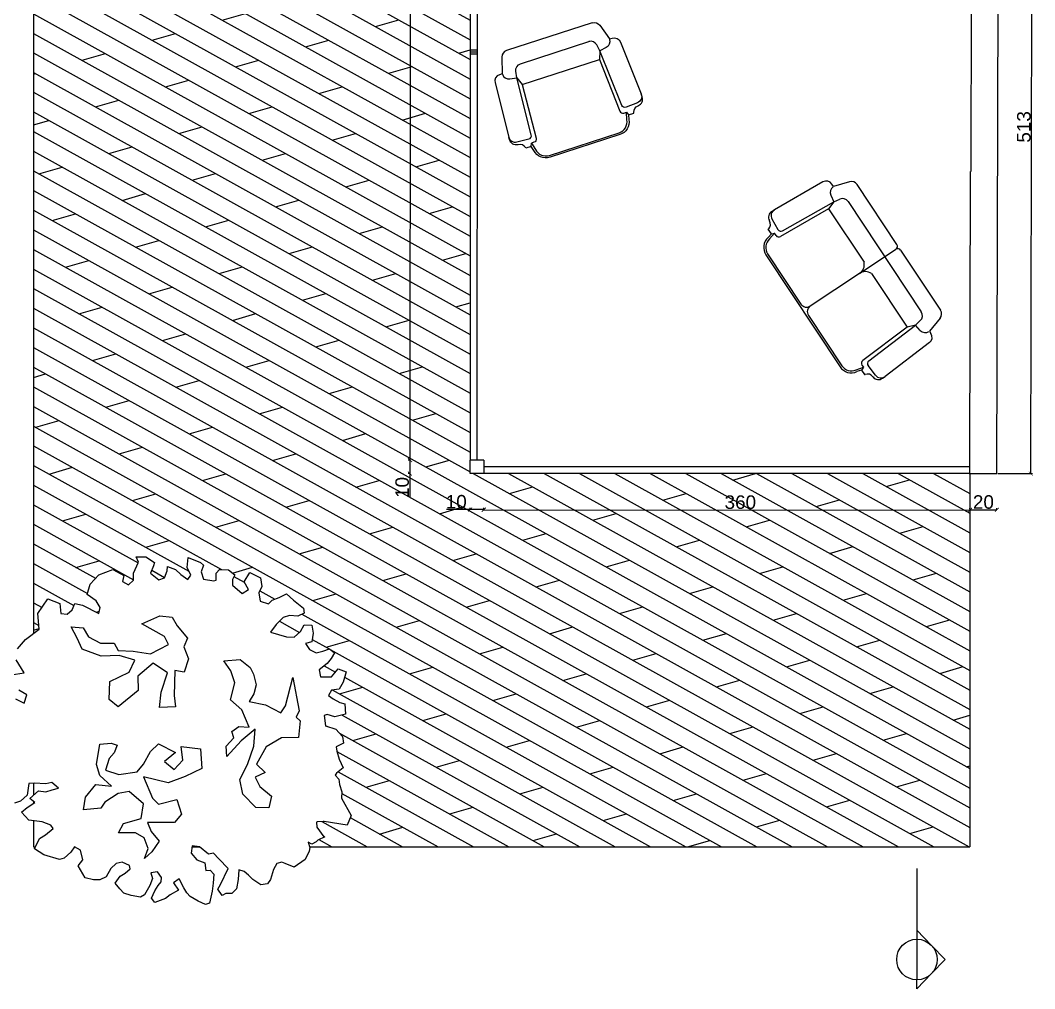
# Model space of a CAD drawing. Header units: millimetres. Extents: x 1116 to 6757, y -1736 to 5159.
# Drawn here: x 1884 to 2635, y 1061 to 1777 of the extents above; entities that cross this region are included whole.
import ezdxf

# ---------------------------------------------------------------- set-up
doc = ezdxf.new("R2010")
doc.units = ezdxf.units.MM
for name, color, linetype in [('A-FLOOR-LEVL', 3, 'Continuous'), ('A-FURN', 9, 'Continuous'), ('A-GLAZ-FULL', 4, 'Continuous'), ('A-WALL-FULL-EXTR', 1, 'Continuous'), ('A-WALL-FULL-INTR', 2, 'Continuous'), ('ALBERO_PRUNUS', 116, 'Continuous'), ('QUOTE', 5, 'Continuous')]:
    doc.layers.add(name, color=color, linetype=linetype)
doc.styles.get("Standard").update_dxf_attribs({"font": 'arial.ttf'})
doc.dimstyles.new('ISO-25', dxfattribs={"dimtxt": 2.5, "dimasz": 2.5, "dimexe": 1.25, "dimexo": 0.625, "dimtad": 1, "dimtxsty": 'Standard', "dimcen": 2.5, "dimadec": 0, "dimazin": 0, "dimtfac": 1, "dimtmove": 0, "dimatfit": 3, "dimfxl": 1, "dimarcsym": 0})

# ---------------------------------------------------------------- blocks, each defined once
blk = doc.blocks.new('_ArchTick')
at = {"color": 0, "linetype": 'ByBlock', "const_width": 0.15}
blk.add_lwpolyline([(-0.5, -0.5), (0.5, 0.5)], dxfattribs=at)
blk = doc.blocks.new('*D9')
at = {"layer": 'Defpoints', "color": 0, "transparency": 16777216}
for p in [(2172.85, 2403.18), (2172.65, 1451.6), (2172.65, 1451.6)]:
    blk.add_point(p, dxfattribs=at)
at = {"layer": 'QUOTE', "color": 0, "lineweight": -2, "transparency": 16777216}
for p, q in [((2172.23, 2403.18), (2171.6, 2403.18)), ((2172.85, 2403.18), (2172.65, 1451.6)), ((2172.02, 1451.6), (2171.4, 1451.6))]:
    blk.add_line(p, q, dxfattribs=at)
at = {"layer": 'QUOTE', "color": 0, "lineweight": -2, "transparency": 16777216, "xscale": 3, "yscale": 3, "zscale": 3}
for p, rotation in [((2172.85, 2403.18), 89.98749708461051), ((2172.65, 1451.6), 269.9874970846105)]:
    blk.add_blockref('_ArchTick', p, dxfattribs=dict(at, rotation=rotation))
at = {"layer": 'QUOTE', "color": 0, "transparency": 16777216, "insert": (2167.02, 1927.39), "char_height": 10, "attachment_point": 5, "rotation": 89.9875}
blk.add_mtext('952', dxfattribs=at)
blk = doc.blocks.new('*D10')
at = {"layer": 'Defpoints', "color": 0, "transparency": 16777216}
for p in [(2227.18, 1414.65), (2586.83, 1414.61), (2586.83, 1414.6)]:
    blk.add_point(p, dxfattribs=at)
at = {"layer": 'QUOTE', "color": 0, "lineweight": -2, "transparency": 16777216}
for p, q in [((2227.18, 1415.27), (2227.18, 1415.91)), ((2227.18, 1414.66), (2586.83, 1414.61)), ((2586.83, 1415.22), (2586.83, 1415.86))]:
    blk.add_line(p, q, dxfattribs=at)
at = {"layer": 'QUOTE', "color": 0, "lineweight": -2, "transparency": 16777216, "xscale": 3, "yscale": 3, "zscale": 3}
for p, rotation in [((2227.18, 1414.66), 179.9924214453515), ((2586.83, 1414.61), 359.9924214453515)]:
    blk.add_blockref('_ArchTick', p, dxfattribs=dict(at, rotation=rotation))
at = {"layer": 'QUOTE', "color": 0, "transparency": 16777216, "insert": (2417, 1420.37), "char_height": 10, "attachment_point": 5, "rotation": 359.99242}
blk.add_mtext('360', dxfattribs=at)
blk = doc.blocks.new('*D44')
at = {"layer": 'Defpoints', "color": 0, "transparency": 16777216}
for p in [(2608.05, 1954.33), (2633.09, 1954.27), (2606.83, 1441.58)]:
    blk.add_point(p, dxfattribs=at)
at = {"layer": 'QUOTE', "color": 0, "lineweight": -2, "transparency": 16777216}
for p, q in [((2608.68, 1954.33), (2634.34, 1954.27)), ((2631.86, 1441.52), (2633.09, 1954.27)), ((2607.45, 1441.58), (2633.11, 1441.51))]:
    blk.add_line(p, q, dxfattribs=at)
at = {"layer": 'QUOTE', "color": 0, "lineweight": -2, "transparency": 16777216, "xscale": 3, "yscale": 3, "zscale": 3}
for p, rotation in [((2633.09, 1954.27), 89.86284649268624), ((2631.86, 1441.52), 269.8628464926862)]:
    blk.add_blockref('_ArchTick', p, dxfattribs=dict(at, rotation=rotation))
at = {"layer": 'QUOTE', "color": 0, "transparency": 16777216, "insert": (2626.74, 1697.91), "char_height": 10, "attachment_point": 5, "rotation": 89.86285}
blk.add_mtext('513', dxfattribs=at)
blk = doc.blocks.new('*D21')
at = {"layer": 'Defpoints', "color": 0, "transparency": 16777216}
for p in [(2586.83, 1414.6), (2606.76, 1414.77), (2606.76, 1414.62)]:
    blk.add_point(p, dxfattribs=at)
at = {"layer": 'QUOTE', "color": 0, "lineweight": -2, "transparency": 16777216}
for p, q in [((2586.83, 1415.22), (2586.83, 1416)), ((2586.83, 1414.75), (2606.76, 1414.77)), ((2606.76, 1415.25), (2606.76, 1416.02))]:
    blk.add_line(p, q, dxfattribs=at)
at = {"layer": 'QUOTE', "color": 0, "lineweight": -2, "transparency": 16777216, "xscale": 3, "yscale": 3, "zscale": 3}
for p, rotation in [((2586.83, 1414.75), 180.069056119634), ((2606.76, 1414.77), 0.06905611963404874)]:
    blk.add_blockref('_ArchTick', p, dxfattribs=dict(at, rotation=rotation))
at = {"layer": 'QUOTE', "color": 0, "transparency": 16777216, "insert": (2596.79, 1420.49), "char_height": 10, "attachment_point": 5, "rotation": 0.06906}
blk.add_mtext('20', dxfattribs=at)
blk = doc.blocks.new('*D22')
at = {"layer": 'Defpoints', "color": 0, "transparency": 16777216}
for p in [(2217.18, 1414.94), (2217.18, 1414.66), (2227.18, 1414.66)]:
    blk.add_point(p, dxfattribs=at)
at = {"layer": 'QUOTE', "color": 0, "lineweight": -2, "transparency": 16777216}
for p, q in [((2217.18, 1414.94), (2199.58, 1414.95)), ((2217.18, 1415.29), (2217.18, 1416.19)), ((2227.18, 1414.94), (2217.18, 1414.94)), ((2227.18, 1415.29), (2227.18, 1416.19))]:
    blk.add_line(p, q, dxfattribs=at)
at = {"layer": 'QUOTE', "color": 0, "lineweight": -2, "transparency": 16777216, "xscale": 3, "yscale": 3, "zscale": 3}
for p, rotation in [((2217.18, 1414.94), 179.9924214453504), ((2227.18, 1414.94), 359.9924214453503)]:
    blk.add_blockref('_ArchTick', p, dxfattribs=dict(at, rotation=rotation))
at = {"layer": 'QUOTE', "color": 0, "transparency": 16777216, "insert": (2206.88, 1420.68), "char_height": 10, "attachment_point": 5, "rotation": 359.99242}
blk.add_mtext('10', dxfattribs=at)
blk = doc.blocks.new('*D23')
at = {"layer": 'Defpoints', "color": 0, "transparency": 16777216}
for p in [(2172.65, 1451.6), (2172.64, 1441.6), (2172.64, 1441.6)]:
    blk.add_point(p, dxfattribs=at)
at = {"layer": 'QUOTE', "color": 0, "lineweight": -2, "transparency": 16777216}
for p, q in [((2172.02, 1451.6), (2171.4, 1451.6)), ((2172.65, 1451.6), (2172.64, 1441.6)), ((2172.02, 1441.6), (2171.39, 1441.6)), ((2172.64, 1441.6), (2172.64, 1424))]:
    blk.add_line(p, q, dxfattribs=at)
at = {"layer": 'QUOTE', "color": 0, "lineweight": -2, "transparency": 16777216, "xscale": 3, "yscale": 3, "zscale": 3}
for p, rotation in [((2172.65, 1451.6), 89.98749708459916), ((2172.64, 1441.6), 269.9874970845992)]:
    blk.add_blockref('_ArchTick', p, dxfattribs=dict(at, rotation=rotation))
at = {"layer": 'QUOTE', "color": 0, "transparency": 16777216, "insert": (2166.91, 1431.3), "char_height": 10, "attachment_point": 5, "rotation": 89.9875}
blk.add_mtext('10', dxfattribs=at)

msp = doc.modelspace()

# ---------------------------------------------------------------- hatches: boundary and pattern name
at = {"layer": 'A-FURN', "ltscale": 0.1}
h = msp.add_hatch(dxfattribs=at)
h.set_pattern_fill('DOLMIT', color=251, scale=2, angle=-29)
h.set_pattern_definition([(331, (783.804, 3399.013), (6.15708, 11.10767), []), (16, (783.804, 3399.013), (-9.90117, 34.5295), [17.9605, -35.921])])
h.paths.add_polyline_path([(2217.385, 2402.132), (2114.415, 2402.74), (1894.188, 2403.176), (1894.264, 1323.314), (1898.405, 1326.392), (1897.406, 1337.988), (1904.886, 1348.859), (1913.654, 1345.451), (1914.484, 1338.209), (1919.011, 1337.638), (1922.753, 1340.892), (1924.847, 1345.544), (1930.486, 1344.356), (1942.55, 1338.154), (1943.492, 1342.475), (1940.483, 1347.534), (1933.853, 1352.178), (1936.068, 1359.67), (1942.44, 1366.795), (1952.848, 1370.714), (1958.777, 1367.428), (1961, 1366.195), (1960.058, 1361.873), (1964.505, 1359.409), (1968.246, 1362.663), (1968.282, 1367.972), (1971.855, 1376.164), (1970.123, 1380.031), (1977.324, 1379.914), (1983.789, 1375.846), (1982.927, 1373.418), (1980.793, 1367.819), (1986.847, 1363.01), (1991.084, 1364.536), (1993.013, 1369.765), (1993.339, 1372.975), (1999.308, 1370.635), (2003.139, 1367.058), (2008.287, 1363.236), (2010.506, 1366.366), (2007.908, 1372.165), (2008.6, 1379.532), (2020.332, 1374.895), (2018.199, 1368.883), (2020.056, 1363.494), (2027.588, 1362.225), (2029.316, 1362.721), (2029.352, 1368.029), (2031.736, 1370.583), (2038.362, 1370.301), (2043.139, 1366.684), (2041.29, 1363.349), (2041.295, 1358.987), (2048.625, 1352.986), (2053.108, 1355.83), (2049.934, 1361.465), (2054.207, 1368.3), (2062.195, 1364.357), (2063.065, 1358.061), (2060.971, 1353.409), (2061.841, 1347.114), (2068.016, 1345.145), (2070.605, 1348.069), (2075.994, 1349.926), (2081.424, 1352.729), (2086.531, 1347.96), (2093.862, 1341.959), (2094.277, 1338.338), (2089.629, 1336.07), (2083.579, 1336.517), (2078.972, 1335.196), (2073.627, 1329.924), (2069.599, 1324.406), (2075.403, 1322.642), (2081.207, 1320.878), (2086.887, 1320.636), (2091.615, 1324.797), (2094.285, 1329.614), (2099.965, 1329.373), (2101.04, 1323.448), (2100.017, 1317.233), (2095.41, 1315.912), (2098.253, 1311.429), (2103.276, 1309.129), (2108.255, 1310.245), (2113.068, 1311.937), (2116.733, 1308.936), (2114.474, 1304.86), (2111.473, 1301.195), (2105.387, 1296.333), (2106.503, 1291.355), (2114.651, 1291.198), (2119.46, 1297.252), (2125.43, 1294.912), (2123.215, 1287.42), (2120.339, 1282.232), (2114.62, 1281.527), (2112.36, 1277.451), (2115.86, 1275.026), (2120.678, 1272.356), (2124.424, 1271.248), (2125.048, 1263.636), (2117.19, 1261.694), (2111.386, 1263.459), (2109.082, 1262.798), (2110.077, 1254.98), (2117.94, 1252.56), (2122.636, 1247.05), (2123.381, 1242.277), (2117.952, 1239.473), (2118.573, 1236.223), (2120.224, 1230.463), (2123.358, 1223.882), (2118.259, 1219.927), (2117.376, 1218.565), (2120.123, 1215.54), (2120.463, 1211.74), (2122.32, 1206.351), (2122.003, 1201.483), (2129.063, 1188.748), (2126.107, 1181.667), (2108.601, 1184.312), (2103.472, 1183.892), (2103.776, 1180.113), (2108.863, 1173.08), (2109.714, 1172.852), (2104.578, 1170.531), (2101.315, 1166.947), (2097.32, 1169.044), (2098.309, 1165.597), (2586.847, 1165.632), (2586.827, 1441.625), (2227.175, 1441.6), (2217.175, 1441.599), (2217.174, 1451.599)])

# ---------------------------------------------------------------- linework, layer by layer
at = {"layer": 'A-FLOOR-LEVL', "ltscale": 0.1}
for points in [[(1894.188, 2403.176), (1894.264, 1323.314)], [(2586.827, 1441.625), (2586.847, 1165.632)], [(1894.272, 1212.531), (1894.273, 1203.79)], [(1894.273, 1198.97), (1894.273, 1197.77)], [(1894.274, 1184.806), (1894.276, 1165.583)], [(1894.276, 1165.583), (1895.718, 1165.583)], [(1924.401, 1165.585), (1924.409, 1165.585)], [(2011.407, 1165.591), (2017.004, 1165.592)], [(2098.309, 1165.597), (2586.847, 1165.632)]]:
    msp.add_lwpolyline(points, dxfattribs=at)
at = {"layer": 'A-FURN'}
for p, q in [((2478.133, 1657.174), (2442.217, 1636.661)), ((2485.955, 1653.822), (2484.78, 1655.595)), ((2497.79, 1657.351), (2485.955, 1653.822)), ((2532.824, 1610.919), (2503.387, 1655.322)), ((2483.87, 1647.368), (2486.051, 1642.613)), ((2486.051, 1642.613), (2490.5, 1644.592)), ((2440.357, 1635.428), (2442.217, 1636.661)), ((2482.276, 1637.397), (2446.791, 1616.857)), ((2448.264, 1621.032), (2486.051, 1642.613)), ((2486.051, 1642.613), (2482.276, 1637.397)), ((2482.276, 1637.397), (2508.522, 1597.807)), ((2438.636, 1628.359), (2438.495, 1628.606)), ((2440.355, 1629.839), (2444.853, 1621.963)), ((2437.69, 1622.178), (2438.011, 1622.535)), ((2439.939, 1618.786), (2437.69, 1622.178)), ((2437.555, 1616.137), (2439.939, 1618.786)), ((2442.381, 1619.258), (2438.618, 1615.076)), ((2439.939, 1618.786), (2442.381, 1619.258)), ((2443.454, 1617.639), (2442.381, 1619.258)), ((2505.033, 1589.495), (2532.121, 1607.453)), ((2535.587, 1606.751), (2565.024, 1562.348)), ((2437.199, 1604.043), (2461.847, 1566.864)), ((2505.033, 1589.495), (2468.777, 1565.459)), ((2514.047, 1589.472), (2540.294, 1549.882)), ((2467.373, 1558.529), (2492.02, 1521.35)), ((2546.568, 1551.329), (2550.123, 1554.656)), ((2564.713, 1556.403), (2556.855, 1546.876)), ((2540.294, 1549.882), (2507.558, 1525.195)), ((2511.976, 1524.927), (2546.568, 1551.329)), ((2546.568, 1551.329), (2540.294, 1549.882)), ((2550.098, 1547.468), (2546.568, 1551.329)), ((2556.855, 1546.876), (2558.03, 1545.103)), ((2556.896, 1538.366), (2524.017, 1513.271)), ((2502.735, 1518.361), (2508.052, 1520.199)), ((2506.667, 1518.133), (2503.299, 1516.969)), ((2508.052, 1520.199), (2506.667, 1518.133)), ((2506.667, 1518.133), (2508.915, 1514.741)), ((2506.979, 1521.818), (2508.052, 1520.199)), ((2517.009, 1514.212), (2511.506, 1521.423)), ((2508.915, 1514.741), (2509.369, 1514.898)), ((2514.977, 1513.205), (2515.149, 1512.979)), ((2522.157, 1512.038), (2524.017, 1513.271))]:
    msp.add_line(p, q, dxfattribs=at)
at = {"layer": 'A-FURN', "ltscale": 0.1}
for p, q in [((2496.7, 1642.786), (2550.874, 1561.07)), ((2435.949, 1603.214), (2490.77, 1520.522))]:
    msp.add_line(p, q, dxfattribs=at)
at = {"layer": 'A-FURN'}
for points in [[(2307.416, 1774.933), (2244.102, 1754.353, 0.33005), (2240.649, 1749.504), (2240.879, 1737.156), (2238.857, 1736.499, 0.3948675), (2235.555, 1730.518), (2245.699, 1690.419, 0.4142136), (2251.773, 1686.798), (2260.566, 1689.023, 0.4142136), (2262.377, 1692.06), (2251.704, 1734.247), (2255.718, 1729.212), (2266.004, 1689.522, -0.3965416), (2264.357, 1686.518), (2262.51, 1685.917)], [(2307.416, 1774.933, -0.33005), (2313.06, 1773.042), (2320.134, 1762.919), (2322.157, 1763.577, -0.3948675), (2328.345, 1760.68), (2343.717, 1722.281, -0.4142136), (2340.933, 1715.781), (2332.512, 1712.41, -0.4142136), (2329.262, 1713.802), (2313.089, 1754.201), (2312.803, 1747.768), (2327.82, 1709.616, 0.3965416), (2330.919, 1708.154), (2332.766, 1708.755)], [(2240.992, 1736.81, 0.3694163), (2246.539, 1733.419), (2251.704, 1734.247), (2250.989, 1739.064, -0.3661218), (2254.389, 1744.553), (2305.765, 1761.253)], [(2320.247, 1762.572, -0.3694163), (2317.755, 1756.568), (2313.089, 1754.201), (2310.835, 1758.517, 0.3661218), (2304.858, 1760.958), (2305.765, 1761.253)], [(2255.718, 1729.212), (2312.803, 1747.768, -0.6225375)], [(2334.386, 1706.866), (2338.256, 1708.125), (2338.227, 1708.603, -0.3235446), (2341.359, 1713.553), (2341.623, 1713.659, 0.4142136), (2344.406, 1720.159), (2343.717, 1722.281)], [(2327.363, 1693.617, 0.3725885), (2333.113, 1703.139), (2332.766, 1708.755), (2334.386, 1706.866), (2334.605, 1703.31, -0.3701783), (2327.827, 1692.19), (2276.245, 1675.423, -0.3701783), (2264.224, 1680.432), (2262.31, 1683.438), (2262.51, 1685.917), (2265.531, 1681.171, 0.3725885), (2275.781, 1676.849), (2327.363, 1693.617, 0.4142136)], [(2262.31, 1683.438), (2258.44, 1682.179), (2258.182, 1682.584, 0.3235446), (2252.738, 1684.746), (2252.463, 1684.676, -0.4142136), (2246.389, 1688.297), (2245.699, 1690.419)]]:
    msp.add_lwpolyline(points, format="xyb", dxfattribs=at)
for centre, radius, start, end in [((2480.613, 1652.832), 5, 33.542319, 119.73212), ((2488.414, 1649.453), 5, 123.542319, 204.642532), ((2499.219, 1652.559), 5, 33.542319, 106.604209), ((2492.532, 1640.023), 5, 33.542319, 113.97744), ((2444.696, 1632.319), 5, 119.73212, 209.73212), ((2442.837, 1631.086), 5, 119.73212, 209.73212), ((2434.294, 1625.879), 5, 318.017285, 29.73212), ((2447.024, 1623.202), 2.5, 209.73212, 299.73212), ((2444.284, 1608.74), 10, 132.288482, 213.542319), ((2444.284, 1608.74), 8.5, 131.803068, 213.542319), ((2445.538, 1619.021), 2.5, 213.542319, 300.063872), ((2530.74, 1609.537), 2.5, 303.542319, 33.542319), ((2533.503, 1605.37), 2.5, 33.542319, 123.542319), ((2501.058, 1596.052), 7.667, 301.230712, 13.234061), ((2509.524, 1583.281), 7.667, 53.850577, 125.853926), ((2466.014, 1569.627), 5, 213.542319, 303.542319), ((2471.54, 1561.292), 5, 123.542319, 213.542319), ((2546.706, 1558.307), 5, 313.107199, 33.542319), ((2560.856, 1559.585), 5, 320.48043, 33.542319), ((2553.788, 1550.842), 5, 222.442107, 303.542319), ((2553.863, 1542.341), 5, 307.352519, 33.542319), ((2509.063, 1523.199), 2.5, 127.020767, 213.542319), ((2513.493, 1522.94), 2.5, 127.352519, 217.352519), ((2499.105, 1526.047), 10, 213.542319, 294.796157), ((2499.105, 1526.047), 8.5, 213.542319, 295.281571), ((2511.002, 1510.172), 5, 37.352519, 109.067353), ((2519.124, 1516.013), 5, 217.352519, 307.352519), ((2520.984, 1517.246), 5, 217.352519, 307.352519)]:
    msp.add_arc(centre, radius, start, end, dxfattribs=at)
at = {"layer": 'A-GLAZ-FULL', "ltscale": 0.1}
for p, q in [((2217.385, 2402.089), (2217.174, 1451.599)), ((2222.385, 2402.071), (2222.174, 1451.599)), ((2222.399, 1754.599), (2217.399, 1754.599)), ((2222.399, 1753.099), (2217.399, 1753.099)), ((2222.399, 1751.599), (2217.4, 1751.599)), ((2586.827, 1446.625), (2227.175, 1446.6)), ((2586.827, 1441.625), (2227.175, 1441.6))]:
    msp.add_line(p, q, dxfattribs=at)
at = {"layer": 'A-WALL-FULL-EXTR', "ltscale": 0.1}
for p, q in [((2587.875, 1964.354), (2587.569, 1664.995)), ((2606.827, 1441.577), (2608.055, 1954.334)), ((2586.827, 1446.625), (2587.362, 1664.995)), ((2586.827, 1441.625), (2586.827, 1446.625)), ((2586.827, 1441.625), (2606.827, 1441.577))]:
    msp.add_line(p, q, dxfattribs=at)
at = {"layer": 'A-WALL-FULL-INTR', "ltscale": 0.1}
for p, q in [((2227.174, 1451.6), (2217.174, 1451.599)), ((2217.175, 1441.599), (2217.174, 1451.599)), ((2227.174, 1451.6), (2227.175, 1441.6)), ((2227.175, 1441.6), (2217.175, 1441.599))]:
    msp.add_line(p, q, dxfattribs=at)
at = {"layer": 'ALBERO_PRUNUS'}
for points in [[(1882.452, 1311.883), (1888.248, 1318.843), (1898.405, 1326.392), (1897.406, 1337.988), (1904.886, 1348.859), (1913.654, 1345.451), (1914.484, 1338.209), (1919.011, 1337.638), (1922.753, 1340.892), (1924.847, 1345.544), (1930.486, 1344.356), (1942.55, 1338.154), (1943.492, 1342.475), (1940.483, 1347.534), (1933.853, 1352.178), (1936.068, 1359.67), (1942.44, 1366.795), (1952.848, 1370.714), (1958.777, 1367.428), (1961, 1366.195), (1960.058, 1361.873), (1964.505, 1359.409), (1968.246, 1362.663), (1968.282, 1367.972), (1971.855, 1376.164), (1970.123, 1380.031), (1977.324, 1379.914), (1983.789, 1375.846), (1982.927, 1373.418), (1980.793, 1367.819), (1986.847, 1363.01), (1991.084, 1364.536), (1993.013, 1369.765), (1993.339, 1372.975), (1999.308, 1370.635), (2003.139, 1367.058), (2008.287, 1363.236), (2010.506, 1366.366), (2007.908, 1372.165), (2008.6, 1379.532), (2017.739, 1375.92), (2019.923, 1373.741), (2018.199, 1368.883), (2020.056, 1363.494), (2027.588, 1362.225), (2029.316, 1362.721), (2029.352, 1368.029), (2031.736, 1370.583), (2038.362, 1370.301), (2043.139, 1366.684), (2041.29, 1363.349), (2041.295, 1358.987), (2048.625, 1352.986), (2053.108, 1355.83), (2049.934, 1361.465), (2054.207, 1368.3), (2062.195, 1364.357), (2063.065, 1358.061), (2060.971, 1353.409), (2061.841, 1347.114), (2068.016, 1345.145), (2070.605, 1348.069), (2075.994, 1349.926), (2081.424, 1352.729), (2086.531, 1347.96), (2093.862, 1341.959), (2094.277, 1338.338), (2089.629, 1336.07), (2083.579, 1336.517), (2078.972, 1335.196), (2073.627, 1329.924), (2069.599, 1324.406), (2075.403, 1322.642), (2081.207, 1320.878), (2086.887, 1320.636), (2091.615, 1324.797), (2094.285, 1329.614), (2099.965, 1329.373), (2101.04, 1323.448), (2100.017, 1317.233), (2095.41, 1315.912), (2098.253, 1311.429), (2103.276, 1309.129), (2108.255, 1310.245), (2113.068, 1311.937), (2116.733, 1308.936), (2114.474, 1304.86), (2111.473, 1301.195), (2105.387, 1296.333), (2106.503, 1291.355), (2114.651, 1291.198), (2119.46, 1297.252), (2125.43, 1294.912), (2123.215, 1287.42), (2120.339, 1282.232), (2114.62, 1281.527), (2112.36, 1277.451), (2115.86, 1275.026), (2120.678, 1272.356), (2124.424, 1271.248), (2125.048, 1263.636), (2117.19, 1261.694), (2111.386, 1263.459), (2109.082, 1262.798), (2110.077, 1254.98), (2117.94, 1252.56), (2122.636, 1247.05), (2123.381, 1242.277), (2117.952, 1239.473), (2118.573, 1236.223), (2120.224, 1230.463), (2123.358, 1223.882), (2118.259, 1219.927), (2117.376, 1218.565), (2120.123, 1215.54), (2120.463, 1211.74), (2120.463, 1211.74), (2122.32, 1206.351), (2122.32, 1206.351), (2122.003, 1201.483), (2129.063, 1188.748), (2126.107, 1181.667), (2109.288, 1184.209), (2108.977, 1184.351), (2108.535, 1184.307), (2103.968, 1183.932), (2103.47, 1183.916), (2103.776, 1180.113), (2108.863, 1173.08), (2109.714, 1172.852), (2104.578, 1170.531), (2103.345, 1169.177), (2100.09, 1167.59), (2097.32, 1169.044), (2098.476, 1165.012), (2097.985, 1162.378), (2095.069, 1156.243), (2087.05, 1150.516), (2080.34, 1153.266), (2077.911, 1154.128), (2074.085, 1153.343), (2071.62, 1148.896), (2069.405, 1141.404), (2067.186, 1138.275), (2062.413, 1137.53), (2056.318, 1141.392), (2053.229, 1144.558), (2049.934, 1147.353), (2046.188, 1148.461), (2045.701, 1141.464), (2044.268, 1134.508), (2040.896, 1131.049), (2036.534, 1131.044), (2033.82, 1129.643), (2030.605, 1134.331), (2032.454, 1137.666), (2038.08, 1149.564), (2031.366, 1156.677), (2027.37, 1160.829), (2023.544, 1160.044), (2016.954, 1165.634), (2011.48, 1166.246), (2010.868, 1160.773), (2015.029, 1156.044), (2020.998, 1153.704), (2021.703, 1147.985), (2024.748, 1148.235), (2027.467, 1145.274), (2027.185, 1138.649), (2026.368, 1132.804), (2024.278, 1123.79), (2021.398, 1122.964), (2016.005, 1125.47), (2010.076, 1128.756), (2007.727, 1131.511), (2005.419, 1135.212), (2001.915, 1141.999), (1997.803, 1138.95), (2001.553, 1133.48), (1995.342, 1130.141), (1991.806, 1127.257), (1983.907, 1124.369), (1981.394, 1127.7), (1983.899, 1133.093), (1986.529, 1136.964), (1988.543, 1139.723), (1988.869, 1142.933), (1985.82, 1147.046), (1981.047, 1146.3), (1982.203, 1142.269), (1980.274, 1137.041), (1976.371, 1130), (1973.451, 1128.228), (1966.495, 1129.661), (1961.061, 1131.22), (1957.972, 1134.386), (1954.552, 1138.703), (1958.374, 1143.851), (1962.076, 1146.159), (1965.818, 1149.413), (1965.157, 1151.717), (1959.764, 1154.222), (1955.361, 1153.272), (1951.414, 1149.647), (1947.922, 1143.347), (1943.274, 1141.08), (1938.542, 1141.281), (1932.532, 1142.674), (1927.215, 1151.435), (1930.626, 1155.841), (1928.85, 1163.123), (1924.403, 1165.588), (1921.773, 1161.717), (1916.839, 1157.186), (1913.383, 1156.195), (1901.775, 1159.723), (1894.94, 1163.996), (1898.677, 1171.613), (1903.16, 1174.457), (1908.67, 1179.153), (1907.063, 1181.497), (1900.723, 1184.043), (1890.722, 1185.227), (1885.284, 1191.147), (1889.602, 1194.567), (1895.071, 1198.317), (1891.406, 1201.318), (1897.903, 1206.92), (1903.377, 1206.308), (1907.984, 1207.629), (1912.592, 1208.951), (1907.65, 1213.143), (1903.247, 1212.193), (1894.729, 1212.555), (1890.737, 1212.346), (1889.428, 1203.867), (1884.494, 1199.336), (1880.257, 1197.809)], [(1877.656, 1292.743), (1887.202, 1294.234), (1881.349, 1303.775)], [(1880.883, 1274.969), (1887.388, 1271.848), (1889.357, 1278.022), (1883.428, 1281.309)]]:
    msp.add_lwpolyline(points, dxfattribs=at)
for points in [[(1994.107, 1315.141), (1990.997, 1321.125), (1974.42, 1330.581), (1987.757, 1336.389), (1996.794, 1335.278), (2000.415, 1328.996), (2008.049, 1319.944), (2005.336, 1313.517), (2008.934, 1304.585), (2005.618, 1294.817), (1998.778, 1295.837), (1998.307, 1277.402), (1999.218, 1269.055), (1987.389, 1268.538), (1988.535, 1279.892), (1993.201, 1294.135), (1982.677, 1301.333), (1971.245, 1291.718), (1971.524, 1281.155), (1956.73, 1269.206), (1950.123, 1274.387), (1950.635, 1287.719), (1964.915, 1294.723), (1969.265, 1303.664), (1957.634, 1306.986), (1944.342, 1306.588), (1930.258, 1311.807), (1926.38, 1319.914), (1922.067, 1328.223), (1930.849, 1327.513), (1934.964, 1320.946), (1943.747, 1316.042), (1953.954, 1316.123), (1956.922, 1310.783), (1967.88, 1310.35), (1980.737, 1308.176)], [(2053.777, 1253.984), (2048.305, 1266.796), (2039.872, 1274.265), (2043.143, 1286.887), (2040.246, 1295.748), (2034.899, 1303.099), (2046.995, 1304.058), (2054.508, 1298.287), (2057.016, 1293.148), (2058.889, 1285.415), (2057.195, 1278.633), (2053.679, 1273.131), (2065.705, 1270.656), (2077.086, 1264.616), (2080.702, 1269.794), (2085.957, 1290.764), (2090.576, 1266.243), (2088.487, 1261.509), (2091.354, 1258.767), (2090.254, 1246.337), (2077.559, 1246.143), (2066.291, 1239.596), (2059.183, 1226.772), (2065.479, 1220.488), (2058.045, 1217.158), (2061.572, 1210.08), (2070.203, 1202.967), (2068.194, 1194.302), (2058.541, 1194.53), (2049.116, 1204.411), (2046.851, 1215.446), (2052.418, 1226.33), (2057.192, 1239.983), (2058.09, 1252.524), (2047.694, 1243.851), (2037.182, 1232.447), (2036.718, 1240.109), (2042.421, 1246.125), (2040.883, 1250.825), (2046.134, 1254.426)], [(1957.196, 1219.066), (1970.879, 1220.957), (1975.66, 1226.732), (1980.794, 1235.995), (1986.603, 1241.725), (1999.311, 1235.207), (1990.998, 1228.759), (1998.16, 1222.683), (2004.638, 1229.622), (2003.421, 1239.773), (2017.779, 1238.132), (2018.598, 1223.463), (2006.394, 1217.592), (1993.831, 1212.974), (1975.669, 1217.25), (1982.213, 1201.513), (1986.556, 1197), (2000.104, 1200.546), (2003.558, 1189.681), (1998.555, 1183.504), (1978.563, 1183.53), (1981.163, 1176.824), (1987.252, 1169.763), (1981.759, 1161.752), (1976.397, 1156.827), (1978.984, 1164.343), (1976.024, 1172.302), (1969.58, 1175.873), (1957.013, 1175.996), (1960.808, 1182.842), (1973.953, 1186.612), (1975.643, 1197.258), (1964.9, 1206.371), (1956.806, 1205.067), (1946.839, 1198.482), (1943.98, 1194.276), (1931.146, 1192.966), (1932.568, 1202.181), (1940.386, 1211.536), (1951.881, 1210.429), (1943.153, 1218.426), (1940.819, 1226.564), (1943.31, 1241.505), (1951.583, 1242.183), (1956.057, 1240.756), (1953.96, 1235.074), (1950.073, 1230.911), (1947.442, 1222.366)]]:
    msp.add_lwpolyline(points, close=True, dxfattribs=at)
at = {"layer": 'QUOTE'}
for p, q in [((2547.656, 1149.447), (2547.656, 1067.244)), ((2558.442, 1092.668), (2547.656, 1103.829)), ((2568.516, 1082.244), (2558.442, 1092.668)), ((2568.516, 1082.244), (2558.442, 1071.82)), ((2558.442, 1071.82), (2547.656, 1060.659)), ((2547.656, 1060.659), (2547.656, 1067.244))]:
    msp.add_line(p, q, dxfattribs=at)
msp.add_circle((2547.656, 1082.244), 15, dxfattribs=at)

# ---------------------------------------------------------------- dimensions: what is measured, and where the dimension line sits
for p1, p2, distance, picture, middle in [((2172.855, 2403.176), (2172.647, 1451.596), 0, '*D9', (2167.02, 1927.387)), ((2606.827, 1441.577), (2608.055, 1954.334), -25.037, '*D44', (2626.744, 1697.909)), ((2172.647, 1451.596), (2172.645, 1441.596), 0, '*D23', (2166.912, 1431.298)), ((2227.177, 1414.66), (2217.177, 1414.661), -0.283, '*D22', (2206.878, 1420.677)), ((2586.829, 1414.599), (2606.763, 1414.623), 0.151, '*D21', (2596.789, 1420.493))]:
    dim = msp.add_aligned_dim(p1=p1, p2=p2, distance=distance, dimstyle='ISO-25', override={"dimtxt": 10, "dimasz": 3, "dimdec": 0, "dimblk1": 'ArchTick', "dimblk2": 'ArchTick', "dimsah": 1}, dxfattribs=at)
    dim.commit()
    dim.dimension.update_dxf_attribs({"geometry": picture, "text_midpoint": middle})
dim = msp.add_linear_dim(base=(2586.829, 1414.613), p1=(2227.177, 1414.647), p2=(2586.829, 1414.599), angle=359.992421, dimstyle='ISO-25', override={"dimtxt": 10, "dimasz": 3, "dimdec": 0, "dimblk1": 'ArchTick', "dimblk2": 'ArchTick', "dimsah": 1}, dxfattribs=at)
dim.commit()
dim.dimension.update_dxf_attribs({"geometry": '*D10', "text_midpoint": (2417.003, 1414.635), "dimtype": 161})

doc.saveas('drawing.dxf')
